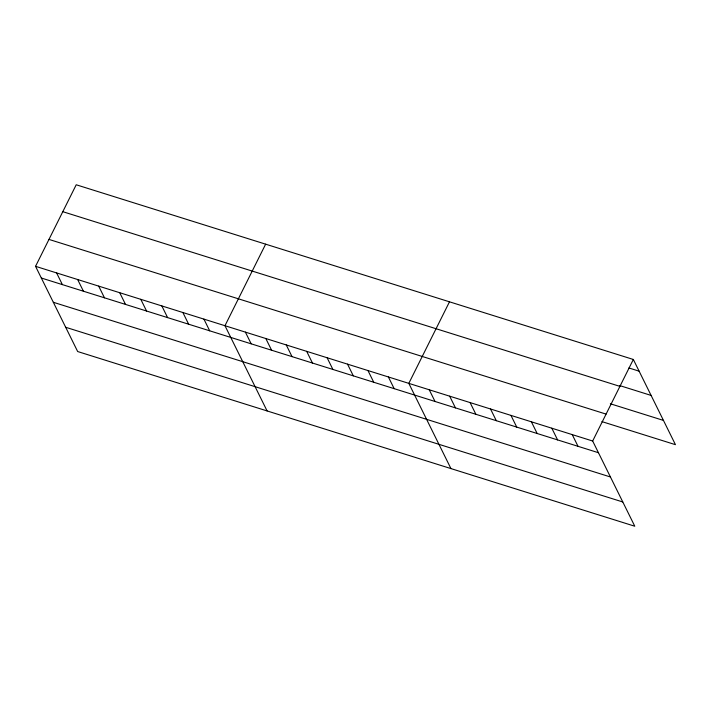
<?xml version="1.0" encoding="UTF-8"?>
<svg xmlns="http://www.w3.org/2000/svg" width="711" height="711" viewBox="0 0 711 711"><rect width="100%" height="100%" fill="white"/><g stroke="black" fill="none" stroke-linecap="round" stroke-linejoin="round"><path stroke-width="1.07" d="M35.55 266.323L592.663 441.016L634.781 526.229L77.668 351.536L35.55 266.323L76.219 184.771L633.332 359.464L675.45 444.677L601.915 421.614M265.638 244.166L224.969 325.718L267.087 410.931M449.485 301.82L408.816 383.371L450.934 468.585M592.663 441.016L633.332 359.464M628.906 367.96L639.118 371.169M619.441 385.495L651.107 395.423M62.799 211.682L619.912 386.375M610.349 403.768L663.461 420.414M48.97 239.411L606.083 414.104M41.336 278.019L598.449 452.72M53.325 302.282L610.438 476.974M65.679 327.273L622.792 501.975M572.239 434.617L578.016 446.312M551.807 428.209L557.593 439.905M531.384 421.801L537.16 433.497M510.951 415.393L516.737 427.098M490.528 408.994L496.305 420.69M470.095 402.586L475.881 414.282M449.672 396.178L455.449 407.883M429.24 389.77L435.025 401.475M388.393 376.963L394.17 388.659M367.96 370.555L373.746 382.26M347.537 364.156L353.314 375.852M327.104 357.749L332.89 369.444M306.681 351.341L312.458 363.037M286.249 344.933L292.034 356.638M265.825 338.534L271.602 350.23M245.393 332.126L251.179 343.822M203.924 319.123L209.701 330.819M182.878 312.52L188.655 324.216M161.832 305.917L167.609 317.621M140.787 299.322L146.564 311.018M119.732 292.719L125.518 304.424M98.687 286.124L104.473 297.82M77.641 279.521L83.427 291.217M56.596 272.926L62.381 284.622"/></g></svg>
